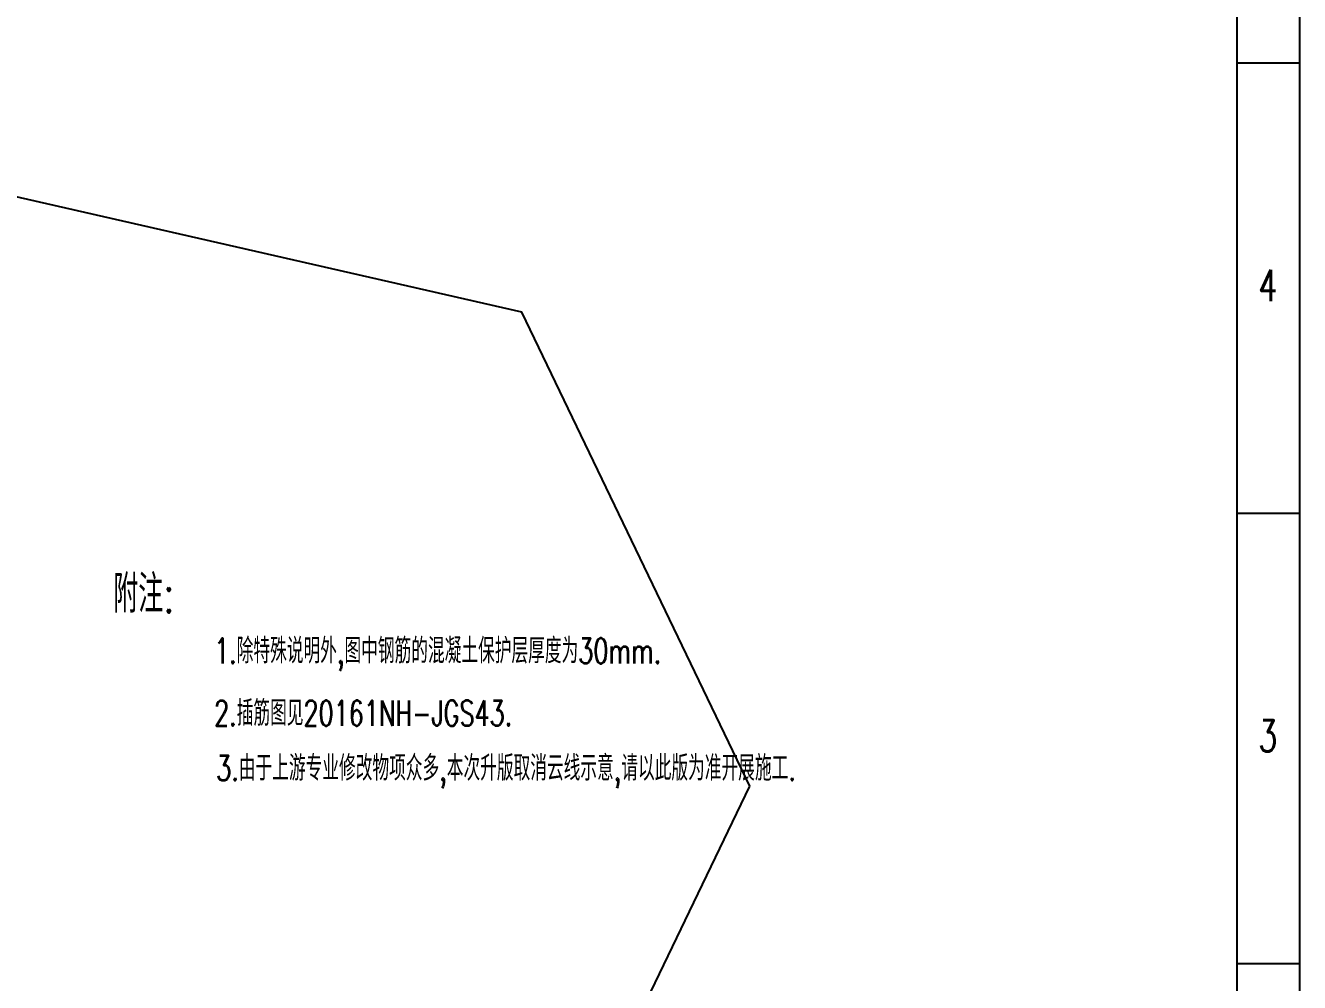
# Model space of a CAD drawing. Extents: x -383207 to 558143, y -95136 to 11777.
# Drawn here: x 239287 to 249433, y -86450 to -78827 of the extents above; entities that cross this region are included whole.
import ezdxf
from ezdxf.enums import TextEntityAlignment as Align

# ---------------------------------------------------------------- set-up
doc = ezdxf.new("R2010")
doc.units = 0
doc.layers.get('0').update_dxf_attribs({"linetype": 'CONTINUOUS'})
doc.layers.add('DIM', color=3, linetype='CONTINUOUS')
doc.layers.add('TEXT', color=4, linetype='CONTINUOUS')
doc.styles.add('HZ', font='TXT.shx', dxfattribs={"width": 0.7, "bigfont": 'hz.shx'})
doc.styles.add('RH', font='romans.shx', dxfattribs={"width": 0.7, "bigfont": 'hz.shx'})

# ---------------------------------------------------------------- blocks, each defined once
blk = doc.blocks.new('tk')
at = {"color": 4}
for p, q in [((719581, -69999), (719581, -99699)), ((719081, -70499), (719081, -99199)), ((719081, -84849), (719081, -99199)), ((719081, -84849), (719081, -99199)), ((719081, -84849), (719081, -99199)), ((719081, -84849), (719081, -99199)), ((719081, -84849), (719581, -84849)), ((719081, -88436), (719581, -88436)), ((719081, -92024), (719581, -92024))]:
    blk.add_line(p, q, dxfattribs=at)
at = {"color": 4, "style": 'HZ', "width": 0.7}
for s, p in [('4', (719329, -86748)), ('3', (719329, -90336))]:
    blk.add_text(s, height=250, dxfattribs=at).set_placement(p, align=Align.CENTER)

msp = doc.modelspace()

# ---------------------------------------------------------------- linework, layer by layer
for points in [[(207382.7, -64273.5), (249432.7, -64273.5), (249432.7, -93973.5), (207382.7, -93973.5)], [(245056, -84885.2), (243238.5, -81111), (239154.5, -80178.9), (235879.5, -82790.7), (235879.5, -86979.7), (239154.5, -89591.5), (243238.5, -88659.3)]]:
    msp.add_lwpolyline(points, close=True)

# ---------------------------------------------------------------- block references
at = {"layer": 'DIM'}
msp.add_blockref('tk', (-470148.2, 5725.1), dxfattribs=at)

# ---------------------------------------------------------------- texts
at = {"layer": 'TEXT', "style": 'RH', "width": 0.7}
for s, height, p in [('附注:', 300, (239984.9, -83503.9)), ('1.除特殊说明外,图中钢筋的混凝土保护层厚度为30mm.', 200, (240788.8, -83907.5)), ('2.插筋图见20161NH-JGS43.', 200, (240788.8, -84404.3))]:
    msp.add_text(s, height=height, dxfattribs=at).set_placement(p)
msp.add_text('3.由于上游专业修改物项众多,本次升版取消云线示意,请以此版为准开展施工.', height=200, dxfattribs=at).set_placement((240805.7, -84901.8), align=Align.BOTTOM_LEFT)

doc.saveas('drawing.dxf')
